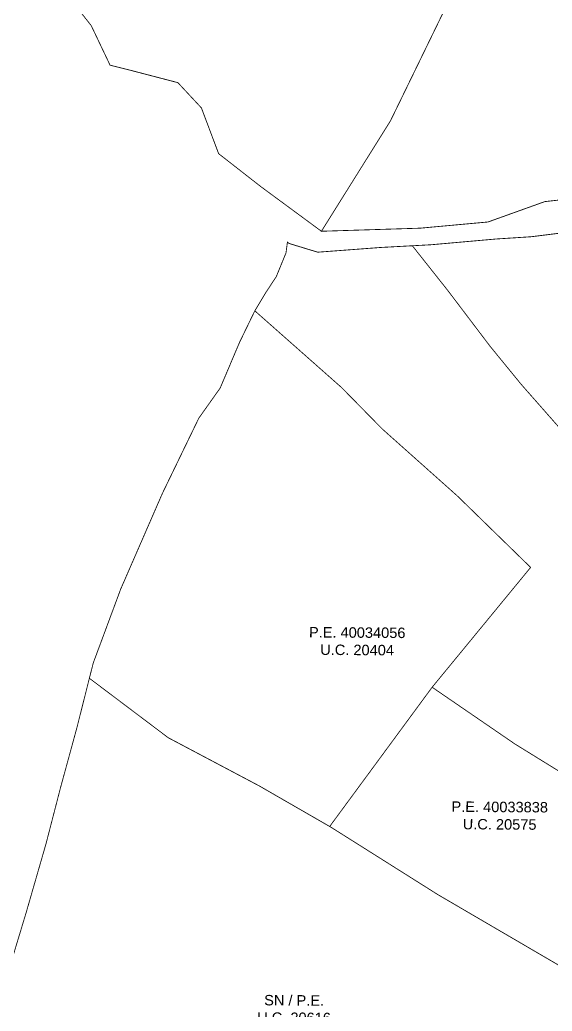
# Model space of a CAD drawing. Header units: metres. Extents: x 561401 to 594056, y 8460144 to 8508504.
# Drawn here: x 586124.1 to 586251.6, y 8502602.4 to 8502839.6 of the extents above; entities that cross this region are included whole.
import ezdxf

# ---------------------------------------------------------------- set-up
doc = ezdxf.new("R2010")
doc.units = ezdxf.units.M
for name, color, linetype in [('1.2. AFECTADOS BASE GRAFICA GORE', 76, 'Continuous'), ('1.2. AFECTADOS BASE GRAFICA SUNARP', 150, 'Continuous'), ('1.2. BASE GRAFICA SUNARP', 150, 'Continuous'), ('1.3 ETIQUETA P.E. Y U.C.', 1, 'Continuous')]:
    doc.layers.add(name, color=color, linetype=linetype)
doc.styles.add('Arial', font='arial.ttf', dxfattribs={"height": 1})

msp = doc.modelspace()

# ---------------------------------------------------------------- linework, layer by layer
at = {"layer": '1.2. AFECTADOS BASE GRAFICA GORE', "color": 64, "linetype": 'Continuous', "lineweight": -3, "const_width": 0.2}
msp.add_lwpolyline([(586118.02, 8502600.84), (586144.24, 8502587.97), (586181.07, 8502570.28), (586234.91, 8502545.93), (586237.9, 8502552.81), (586254.5, 8502583.63), (586265.21, 8502606.38), (586224.24, 8502630.29), (586198.73, 8502646.36), (586198.32, 8502646.6), (586181.45, 8502656.31), (586159.65, 8502667.84), (586140.76, 8502682.07), (586137.79, 8502670.3), (586133.88, 8502656), (586130.37, 8502642.45), (586125.7, 8502626.27), (586121.03, 8502610.81), (586118.02, 8502600.84)], close=True, dxfattribs=at)
at = {"layer": '1.2. AFECTADOS BASE GRAFICA SUNARP', "color": 64, "linetype": 'Continuous', "lineweight": -3, "const_width": 0.2}
for points in [[(586218.12, 8502785.56), (586226.64, 8502774.82), (586236.73, 8502761.52), (586244.19, 8502752.4), (586253.91, 8502741.36), (586266.64, 8502731.45), (586290.25, 8502711.23), (586300.87, 8502717.18), (586326.73, 8502698.54), (586337.38, 8502707.05), (586338.64, 8502708.1), (586322.11, 8502721.36), (586308.21, 8502737.11), (586298.15, 8502752.67), (586290.7, 8502763.69), (586280.75, 8502774.71), (586268.98, 8502789.17), (586263.38, 8502789.22), (586253.18, 8502788.54), (586246.61, 8502787.72), (586238.07, 8502787.17), (586222.59, 8502785.8), (586218.12, 8502785.56)], [(586198.32, 8502646.6), (586198.73, 8502646.36), (586224.24, 8502630.29), (586265.21, 8502606.38), (586285.58, 8502640.62), (586271.2, 8502648.75), (586242.66, 8502666.36), (586222.86, 8502679.92), (586198.32, 8502646.6)]]:
    msp.add_lwpolyline(points, close=True, dxfattribs=at)
msp.add_lwpolyline([(586253.91, 8502741.36), (586244.19, 8502752.4), (586236.73, 8502761.52), (586226.64, 8502774.82), (586218.12, 8502785.56), (586210.51, 8502785.15), (586195.46, 8502784.02), (586188.62, 8502786.1), (586188.2, 8502786.42), (586187.85, 8502783.83), (586185.54, 8502778.2), (586182.94, 8502774.23), (586180.39, 8502769.99), (586180.39, 8502769.99), (586201.16, 8502751.64), (586210.89, 8502741.74), (586228.85, 8502725.74), (586246.45, 8502708.59), (586222.86, 8502679.92), (586242.66, 8502666.36), (586271.2, 8502648.75)], dxfattribs=at)
at = {"layer": '1.2. BASE GRAFICA SUNARP', "color": 64, "linetype": 'Continuous', "lineweight": -3, "const_width": 0.2}
for points in [[(586135.56, 8502845.4), (586141.21, 8502838.23), (586145.72, 8502828.77), (586150.26, 8502827.64), (586161.96, 8502824.59), (586167.6, 8502818.54), (586171.72, 8502807.6), (586181.91, 8502799.65), (586196.34, 8502789.03), (586212.88, 8502815.45), (586230.7, 8502852.02)], [(586230.7, 8502852.02), (586212.88, 8502815.45), (586196.34, 8502789.03), (586196.34, 8502789.03), (586220.01, 8502789.77), (586236.24, 8502791.25), (586249.83, 8502796.12), (586263.05, 8502797.61), (586279.27, 8502799.84), (586280.8, 8502803.62), (586282.69, 8502811.17), (586287.24, 8502815.31), (586291, 8502817.19), (586299.32, 8502822.08), (586305.75, 8502827.36), (586311.78, 8502828.1), (586320.85, 8502829.59), (586325.38, 8502830.34), (586334.07, 8502835.23), (586337.48, 8502836.73), (586336.73, 8502849.17)]]:
    msp.add_lwpolyline(points, dxfattribs=at)
msp.add_lwpolyline([(586140.76, 8502682.07), (586159.65, 8502667.84), (586181.45, 8502656.31), (586198.32, 8502646.6), (586222.86, 8502679.92), (586246.45, 8502708.59), (586228.85, 8502725.74), (586210.89, 8502741.74), (586201.16, 8502751.64), (586180.39, 8502769.99), (586176.72, 8502762.43), (586173.08, 8502753.85), (586172.1, 8502751.53), (586166.97, 8502744.3), (586158.28, 8502726.37), (586148.27, 8502703.42), (586141.7, 8502685.75), (586140.76, 8502682.07)], close=True, dxfattribs=at)

# ---------------------------------------------------------------- texts
at = {"layer": '1.3 ETIQUETA P.E. Y U.C.', "color": 1, "char_height": 2.5, "attachment_point": 5, "rotation": 359.6012, "style": 'Arial'}
for s, insert in [('P.E. 40034056\\PU.C. 20404', (586204.9, 8502690.91)), ('P.E. 40033838\\PU.C. 20575', (586239.04, 8502649.18)), ('SN / P.E.\\PU.C. 20616', (586189.79, 8502602.9))]:
    msp.add_mtext(s, dxfattribs=dict(at, insert=insert))

doc.saveas('drawing.dxf')
